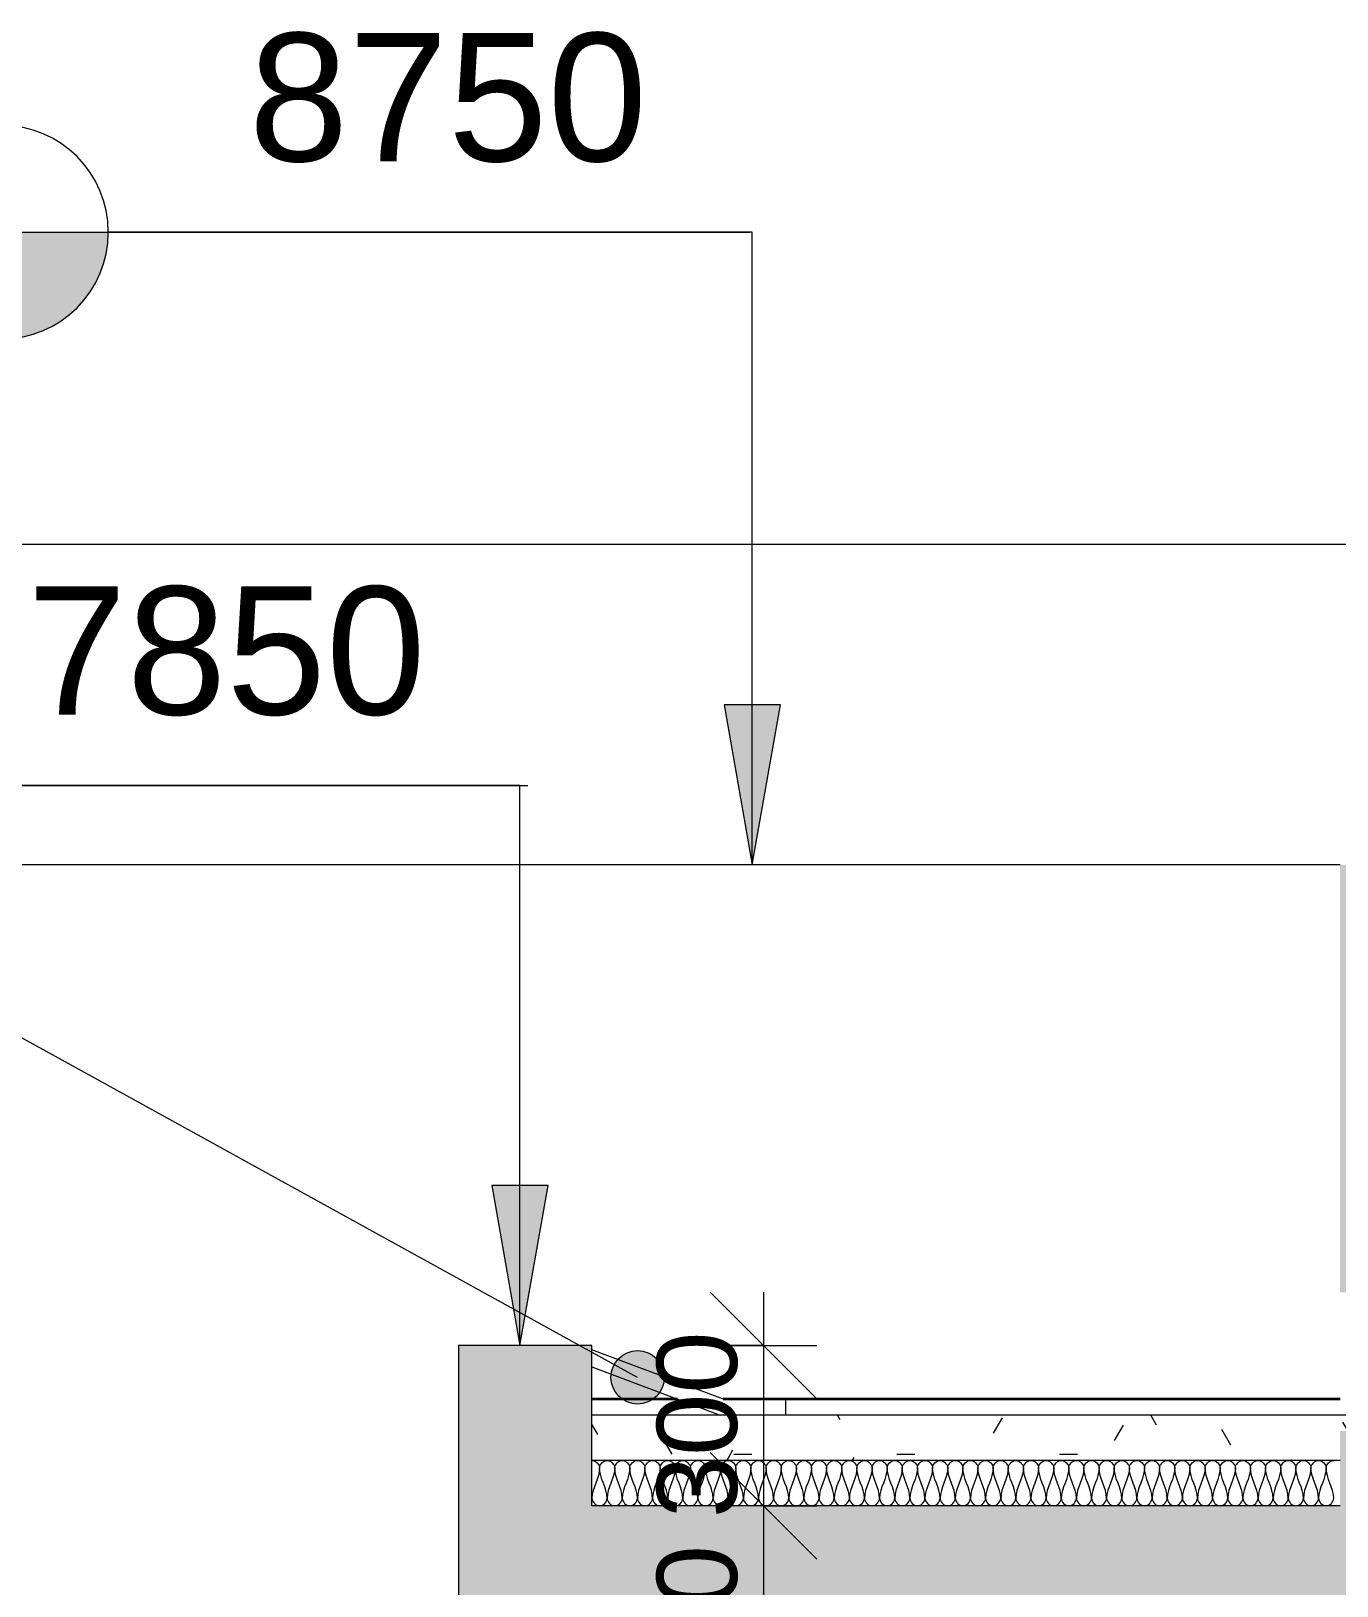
# Model space of a CAD drawing. Header units: millimetres. Extents: x -25665 to 25841, y -6376 to 15610.
# Drawn here: x -9478 to -7034, y 7400 to 10311 of the extents above; entities that cross this region are included whole.
import ezdxf

# ---------------------------------------------------------------- set-up
doc = ezdxf.new("R2010")
doc.units = ezdxf.units.MM
for name, color, linetype, lineweight in [('A-ANNO-DIMS', 211, 'Continuous', 9), ('A-ANNO-DIMS-100', 211, 'Continuous', 9), ('A-DETL', 90, 'Continuous', 9), ('A-DETL-GENF', 92, 'Continuous', 9), ('A-DETL-THIN', 151, 'Continuous', 9), ('A-FLOR', 192, 'Continuous', 9), ('A-FLOR-MCUT', 51, 'Continuous', 9), ('A-FLOR-PATT', 8, 'Continuous', 35), ('A-WALL', 113, 'Continuous', 9), ('G-ANNO-DIMS', 111, 'Continuous', 9), ('G-ANNO-TEXT', 231, 'Continuous', 9)]:
    doc.layers.add(name, color=color, linetype=linetype, lineweight=lineweight)
doc.styles.add('Arial_2', font='arial.ttf', dxfattribs={"height": 240})
doc.styles.add('Arial_4', font='arial.ttf', dxfattribs={"height": 150})
doc.dimstyles.new('100', dxfattribs={"dimscale": 304.8, "dimtxt": 153.03891, "dimasz": 0.656168, "dimexe": 0.328084, "dimexo": 0.0625, "dimgap": 0.016404, "dimtad": 1, "dimdec": 0, "dimzin": 0, "dimdsep": 46, "dimtxsty": 'Arial_4', "dimblk1": 'OBLIQUE', "dimblk2": 'OBLIQUE', "dimsah": 1, "dimcen": 0.09, "dimdle": 0.328084, "dimazin": 0, "dimtfac": 1, "dimtdec": 4, "dimtix": 1, "dimtmove": 0, "dimatfit": 3, "dimfxl": 0.328084, "dimfxlon": 1, "dimtvp": 1, "dimtolj": 1, "dimtzin": 0, "dimarcsym": 2})

# ---------------------------------------------------------------- blocks, each defined once
blk = doc.blocks.new('Spot Elevations - Standard-23738-Section - D')
at = {"layer": 'G-ANNO-DIMS'}
h = blk.add_hatch(color=256, dxfattribs=at)
edge = h.paths.add_edge_path()
edge.add_line((-4194.8, 9899.7), (-3994.8, 9899.7))
edge.add_arc((-4194.8, 9899.7), 200, 0, 90)
edge.add_line((-4194.8, 10099.7), (-4194.8, 9899.7))
h = blk.add_hatch(color=256, dxfattribs=at)
edge = h.paths.add_edge_path()
edge.add_line((-4194.8, 9899.7), (-4394.8, 9899.7))
edge.add_arc((-4194.8, 9899.7), 200, 180, 270)
edge.add_line((-4194.8, 9699.7), (-4194.8, 9899.7))
for p, q in [((-4194.8, 9599.7), (-4194.8, 10199.7)), ((-3894.8, 9899.7), (-5594.8, 9899.7))]:
    blk.add_line(p, q, dxfattribs=at)
blk.add_circle((-4194.8, 9899.7), 200, dxfattribs=at)
blk = doc.blocks.new('DIMBLOCK20-Section - D')
at = {"layer": 'A-ANNO-DIMS-100', "transparency": 16777216}
for p, q in [((-8107.1, 7850), (-8207.1, 7950)), ((-8107.1, 7950), (-8107.1, 7550)), ((-8207.1, 7850), (-8007.1, 7850)), ((-8107.1, 7850), (-8207.1, 7850)), ((-8107.1, 7850), (-8007.1, 7750)), ((-8107.1, 7550), (-8207.1, 7650)), ((-8007.1, 7550), (-8207.1, 7550)), ((-8107.1, 7550), (-8007.1, 7450)), ((-8107.1, 7550), (-8007.1, 7550))]:
    blk.add_line(p, q, dxfattribs=at)
at = {"layer": 'A-ANNO-DIMS-100', "color": 0, "transparency": 16777216, "insert": (-8306.8, 7526.9), "char_height": 150, "width": 415.324, "attachment_point": 1, "rotation": 90, "line_spacing_factor": 0.941778, "style": 'Arial_4'}
blk.add_mtext('300', dxfattribs=at)
blk = doc.blocks.new('_Oblique')
at = {"color": 0, "linetype": 'ByBlock', "lineweight": -2}
blk.add_line((-0.5, -0.5), (0.5, 0.5), dxfattribs=at)
blk = doc.blocks.new('DIMBLOCK21-Section - D')
at = {"layer": 'A-ANNO-DIMS-100', "transparency": 16777216}
for p, q in [((-8107.1, 7550), (-8207.1, 7650)), ((-8007.1, 7550), (-8207.1, 7550)), ((-8107.1, 7550), (-8107.1, 7050)), ((-8107.1, 7550), (-8007.1, 7450)), ((-8107.1, 7550), (-8007.1, 7550)), ((-8107.1, 7050), (-8207.1, 7150)), ((-8007.1, 7050), (-8207.1, 7050)), ((-8107.1, 7050), (-8007.1, 6950)), ((-8107.1, 7050), (-8007.1, 7050))]:
    blk.add_line(p, q, dxfattribs=at)
at = {"layer": 'A-ANNO-DIMS-100', "color": 0, "transparency": 16777216, "insert": (-8306.8, 7126.9), "char_height": 150, "width": 415.324, "attachment_point": 1, "rotation": 90, "line_spacing_factor": 0.941778, "style": 'Arial_4'}
blk.add_mtext('500', dxfattribs=at)

msp = doc.modelspace()

# ---------------------------------------------------------------- hatches: boundary and pattern name
at = {"layer": 'A-DETL-GENF'}
h = msp.add_hatch(color=253, dxfattribs=at)
h.paths.add_polyline_path([(4933.9, 7050), (5022.2, 7050), (5022.2, 8750), (4822.2, 8750), (4822.2, 7550), (-6827.8, 7550), (-6827.8, 7690), (-7027.8, 7690), (-7027.8, 7550), (-8428.1, 7550), (-8428.1, 7850), (-8678.1, 7850), (-8678.1, 7050), (-8428.1, 7050), (-8428.1, 7350), (4772.2, 7350), (4772.2, 7050)])
h.paths.add_polyline_path([(-7027.8, 7950), (-6827.8, 7950), (-6827.8, 8750), (-7027.8, 8750)])
at = {"layer": 'A-FLOR-PATT', "lineweight": 9}
h = msp.add_hatch(dxfattribs=at)
h.set_pattern_fill('FP_2', color=256, style=0, pattern_type=2)
h.set_pattern_definition([(90, (-2066.7, 4700), (-2000, 1e-13), [])])
h.paths.add_polyline_path([(-7027.8, 7720), (-2060.1, 7720), (-2060.1, 7750), (-8182.7, 7750), (-8178.6, 7748.5), (-8188.1, 7720), (-8178.6, 7720)])
h.paths.add_polyline_path([(-8188.1, 7720), (-8268.1, 7750), (-8428.1, 7750), (-8428.1, 7720)])
h = msp.add_hatch(dxfattribs=at)
h.set_pattern_fill('FP_3', color=256, style=0, pattern_type=2)
h.set_pattern_definition([(0, (-2066.66, 4700), (406.4, 101.6), [33.528, -271.272, 33.528, -271.272, -1625.6]), (0, (-2066.66, 4700), (406.4, 101.6), [-609.6, 33.528, -576.072, 33.528, -271.272, -711.2]), (0, (-2066.66, 4700), (406.4, 101.6), [-1524, 33.528, -169.672, 33.528, -474.472]), (120, (-1914.26, 4750.8), (-291.1882, 301.1527), [33.528, -271.272, 33.528, -271.272, -1625.6]), (120, (-1914.26, 4750.8), (-291.1882, 301.1527), [-609.6, 33.528, -576.072, 33.528, -271.272, -711.2]), (120, (-1914.26, 4750.8), (-291.1882, 301.1527), [-1524, 33.528, -169.672, 33.528, -474.472]), (240, (-1863.46, 4954), (-115.2118, -402.7527), [33.528, -271.272, 33.528, -271.272, -1625.6]), (240, (-1863.46, 4954), (-115.2118, -402.7527), [-609.6, 33.528, -576.072, 33.528, -271.272, -711.2]), (240, (-1863.46, 4954), (-115.2118, -402.7527), [-1524, 33.528, -169.672, 33.528, -474.472])])
h.paths.add_polyline_path([(-2060.1, 7635), (-2060.1, 7720), (-8428.1, 7720), (-8428.1, 7635), (-7027.8, 7635), (-7027.8, 7690), (-6827.8, 7690), (-6827.8, 7635), (-2174.5, 7635)])
at = {"layer": 'G-ANNO-DIMS'}
for points in [[(-8128, 8750), (-8075.1, 9050), (-8180.9, 9050)], [(-8562.9, 7850), (-8510, 8150), (-8615.8, 8150)]]:
    msp.add_hatch(color=256, dxfattribs=at).paths.add_polyline_path(points)
at = {"layer": 'G-ANNO-TEXT'}
h = msp.add_hatch(color=7, dxfattribs=at)
edge = h.paths.add_edge_path()
edge.add_arc((-8342.7, 7790.5), 50, 0, 360)

# ---------------------------------------------------------------- linework, layer by layer
at = {"layer": 'A-DETL'}
for points in [[(-8428.1, 7635), (-8421.4, 7635), (-8413.9, 7627.5), (-8413.9, 7620.8)], [(-8413.9, 7620.8), (-8413.9, 7627.5), (-8399.8, 7642.5), (-8385.6, 7627.5), (-8385.6, 7620.8)], [(-8385.6, 7620.8), (-8385.6, 7627.5), (-8371.4, 7642.5), (-8357.3, 7627.5), (-8357.3, 7620.8)], [(-8357.3, 7620.8), (-8357.3, 7627.5), (-8343.1, 7642.5), (-8328.9, 7627.5), (-8328.9, 7620.8)], [(-8328.9, 7620.8), (-8328.9, 7627.5), (-8314.8, 7642.5), (-8300.6, 7627.5), (-8300.6, 7620.8)], [(-8300.6, 7620.8), (-8300.6, 7627.5), (-8286.4, 7642.5), (-8272.3, 7627.5), (-8272.3, 7620.8)], [(-8272.3, 7620.8), (-8272.3, 7627.5), (-8258.1, 7642.5), (-8243.9, 7627.5), (-8243.9, 7620.8)], [(-8243.9, 7620.8), (-8243.9, 7627.5), (-8229.8, 7642.5), (-8215.6, 7627.5), (-8215.6, 7620.8)], [(-8215.6, 7620.8), (-8215.6, 7627.5), (-8201.4, 7642.5), (-8187.3, 7627.5), (-8187.3, 7620.8)], [(-8187.3, 7620.8), (-8187.3, 7627.5), (-8173.1, 7642.5), (-8158.9, 7627.5), (-8158.9, 7620.8)], [(-8158.9, 7620.8), (-8158.9, 7627.5), (-8144.8, 7642.5), (-8130.6, 7627.5), (-8130.6, 7620.8)], [(-8130.6, 7620.8), (-8130.6, 7627.5), (-8116.4, 7642.5), (-8102.3, 7627.5), (-8102.3, 7620.8)], [(-8102.3, 7620.8), (-8102.3, 7627.5), (-8088.1, 7642.5), (-8073.9, 7627.5), (-8073.9, 7620.8)], [(-8073.9, 7620.8), (-8073.9, 7627.5), (-8059.8, 7642.5), (-8045.6, 7627.5), (-8045.6, 7620.8)], [(-8045.6, 7620.8), (-8045.6, 7627.5), (-8031.4, 7642.5), (-8017.3, 7627.5), (-8017.3, 7620.8)], [(-8017.3, 7620.8), (-8017.3, 7627.5), (-8003.1, 7642.5), (-7988.9, 7627.5), (-7988.9, 7620.8)], [(-7988.9, 7620.8), (-7988.9, 7627.5), (-7974.8, 7642.5), (-7960.6, 7627.5), (-7960.6, 7620.8)], [(-7960.6, 7620.8), (-7960.6, 7627.5), (-7946.4, 7642.5), (-7932.3, 7627.5), (-7932.3, 7620.8)], [(-7932.3, 7620.8), (-7932.3, 7627.5), (-7918.1, 7642.5), (-7903.9, 7627.5), (-7903.9, 7620.8)], [(-7903.9, 7620.8), (-7903.9, 7627.5), (-7889.8, 7642.5), (-7875.6, 7627.5), (-7875.6, 7620.8)], [(-7875.6, 7620.8), (-7875.6, 7627.5), (-7861.4, 7642.5), (-7847.3, 7627.5), (-7847.3, 7620.8)], [(-7847.3, 7620.8), (-7847.3, 7627.5), (-7833.1, 7642.5), (-7818.9, 7627.5), (-7818.9, 7620.8)], [(-7818.9, 7620.8), (-7818.9, 7627.5), (-7804.8, 7642.5), (-7790.6, 7627.5), (-7790.6, 7620.8)], [(-7790.6, 7620.8), (-7790.6, 7627.5), (-7776.4, 7642.5), (-7762.3, 7627.5), (-7762.3, 7620.8)], [(-7762.3, 7620.8), (-7762.3, 7627.5), (-7748.1, 7642.5), (-7733.9, 7627.5), (-7733.9, 7620.8)], [(-7733.9, 7620.8), (-7733.9, 7627.5), (-7719.8, 7642.5), (-7705.6, 7627.5), (-7705.6, 7620.8)], [(-7705.6, 7620.8), (-7705.6, 7627.5), (-7691.4, 7642.5), (-7677.3, 7627.5), (-7677.3, 7620.8)], [(-7677.3, 7620.8), (-7677.3, 7627.5), (-7663.1, 7642.5), (-7648.9, 7627.5), (-7648.9, 7620.8)], [(-7648.9, 7620.8), (-7648.9, 7627.5), (-7634.8, 7642.5), (-7620.6, 7627.5), (-7620.6, 7620.8)], [(-7620.6, 7620.8), (-7620.6, 7627.5), (-7606.4, 7642.5), (-7592.3, 7627.5), (-7592.3, 7620.8)], [(-7592.3, 7620.8), (-7592.3, 7627.5), (-7578.1, 7642.5), (-7563.9, 7627.5), (-7563.9, 7620.8)], [(-7563.9, 7620.8), (-7563.9, 7627.5), (-7549.8, 7642.5), (-7535.6, 7627.5), (-7535.6, 7620.8)], [(-7535.6, 7620.8), (-7535.6, 7627.5), (-7521.4, 7642.5), (-7507.3, 7627.5), (-7507.3, 7620.8)], [(-7507.3, 7620.8), (-7507.3, 7627.5), (-7493.1, 7642.5), (-7478.9, 7627.5), (-7478.9, 7620.8)], [(-7478.9, 7620.8), (-7478.9, 7627.5), (-7464.8, 7642.5), (-7450.6, 7627.5), (-7450.6, 7620.8)], [(-7450.6, 7620.8), (-7450.6, 7627.5), (-7436.4, 7642.5), (-7422.3, 7627.5), (-7422.3, 7620.8)], [(-7422.3, 7620.8), (-7422.3, 7627.5), (-7408.1, 7642.5), (-7393.9, 7627.5), (-7393.9, 7620.8)], [(-7393.9, 7620.8), (-7393.9, 7627.5), (-7379.8, 7642.5), (-7365.6, 7627.5), (-7365.6, 7620.8)], [(-7365.6, 7620.8), (-7365.6, 7627.5), (-7351.4, 7642.5), (-7337.3, 7627.5), (-7337.3, 7620.8)], [(-7337.3, 7620.8), (-7337.3, 7627.5), (-7323.1, 7642.5), (-7308.9, 7627.5), (-7308.9, 7620.8)], [(-7308.9, 7620.8), (-7308.9, 7627.5), (-7294.8, 7642.5), (-7280.6, 7627.5), (-7280.6, 7620.8)], [(-7280.6, 7620.8), (-7280.6, 7627.5), (-7266.4, 7642.5), (-7252.3, 7627.5), (-7252.3, 7620.8)], [(-7252.3, 7620.8), (-7252.3, 7627.5), (-7238.1, 7642.5), (-7223.9, 7627.5), (-7223.9, 7620.8)], [(-7223.9, 7620.8), (-7223.9, 7627.5), (-7209.8, 7642.5), (-7195.6, 7627.5), (-7195.6, 7620.8)], [(-7195.6, 7620.8), (-7195.6, 7627.5), (-7181.4, 7642.5), (-7167.3, 7627.5), (-7167.3, 7620.8)], [(-7167.3, 7620.8), (-7167.3, 7627.5), (-7153.1, 7642.5), (-7138.9, 7627.5), (-7138.9, 7620.8)], [(-7138.9, 7620.8), (-7138.9, 7627.5), (-7124.8, 7642.5), (-7110.6, 7627.5), (-7110.6, 7620.8)], [(-7110.6, 7620.8), (-7110.6, 7627.5), (-7096.4, 7642.5), (-7082.3, 7627.5), (-7082.3, 7620.8)], [(-7082.3, 7620.8), (-7082.3, 7627.5), (-7068.1, 7642.5), (-7053.9, 7627.5), (-7053.9, 7620.8)], [(-7053.9, 7620.8), (-7053.9, 7627.5), (-7046.5, 7635), (-7039.8, 7635)], [(-8413.9, 7620.8), (-8413.9, 7601.4), (-8428.1, 7583.6), (-8428.1, 7564.2)], [(-8399.8, 7564.2), (-8399.8, 7583.6), (-8413.9, 7601.4), (-8413.9, 7620.8)], [(-8385.6, 7620.8), (-8385.6, 7601.4), (-8399.8, 7583.6), (-8399.8, 7564.2)], [(-8371.4, 7564.2), (-8371.4, 7583.6), (-8385.6, 7601.4), (-8385.6, 7620.8)], [(-8357.3, 7620.8), (-8357.3, 7601.4), (-8371.4, 7583.6), (-8371.4, 7564.2)], [(-8343.1, 7564.2), (-8343.1, 7583.6), (-8357.3, 7601.4), (-8357.3, 7620.8)], [(-8328.9, 7620.8), (-8328.9, 7601.4), (-8343.1, 7583.6), (-8343.1, 7564.2)], [(-8314.8, 7564.2), (-8314.8, 7583.6), (-8328.9, 7601.4), (-8328.9, 7620.8)], [(-8300.6, 7620.8), (-8300.6, 7601.4), (-8314.8, 7583.6), (-8314.8, 7564.2)], [(-8286.4, 7564.2), (-8286.4, 7583.6), (-8300.6, 7601.4), (-8300.6, 7620.8)], [(-8272.3, 7620.8), (-8272.3, 7601.4), (-8286.4, 7583.6), (-8286.4, 7564.2)], [(-8258.1, 7564.2), (-8258.1, 7583.6), (-8272.3, 7601.4), (-8272.3, 7620.8)], [(-8243.9, 7620.8), (-8243.9, 7601.4), (-8258.1, 7583.6), (-8258.1, 7564.2)], [(-8229.8, 7564.2), (-8229.8, 7583.6), (-8243.9, 7601.4), (-8243.9, 7620.8)], [(-8215.6, 7620.8), (-8215.6, 7601.4), (-8229.8, 7583.6), (-8229.8, 7564.2)], [(-8201.4, 7564.2), (-8201.4, 7583.6), (-8215.6, 7601.4), (-8215.6, 7620.8)], [(-8187.3, 7620.8), (-8187.3, 7601.4), (-8201.4, 7583.6), (-8201.4, 7564.2)], [(-8173.1, 7564.2), (-8173.1, 7583.6), (-8187.3, 7601.4), (-8187.3, 7620.8)], [(-8158.9, 7620.8), (-8158.9, 7601.4), (-8173.1, 7583.6), (-8173.1, 7564.2)], [(-8144.8, 7564.2), (-8144.8, 7583.6), (-8158.9, 7601.4), (-8158.9, 7620.8)], [(-8130.6, 7620.8), (-8130.6, 7601.4), (-8144.8, 7583.6), (-8144.8, 7564.2)], [(-8116.4, 7564.2), (-8116.4, 7583.6), (-8130.6, 7601.4), (-8130.6, 7620.8)], [(-8102.3, 7620.8), (-8102.3, 7601.4), (-8116.4, 7583.6), (-8116.4, 7564.2)], [(-8088.1, 7564.2), (-8088.1, 7583.6), (-8102.3, 7601.4), (-8102.3, 7620.8)], [(-8073.9, 7620.8), (-8073.9, 7601.4), (-8088.1, 7583.6), (-8088.1, 7564.2)], [(-8059.8, 7564.2), (-8059.8, 7583.6), (-8073.9, 7601.4), (-8073.9, 7620.8)], [(-8045.6, 7620.8), (-8045.6, 7601.4), (-8059.8, 7583.6), (-8059.8, 7564.2)], [(-8031.4, 7564.2), (-8031.4, 7583.6), (-8045.6, 7601.4), (-8045.6, 7620.8)], [(-8017.3, 7620.8), (-8017.3, 7601.4), (-8031.4, 7583.6), (-8031.4, 7564.2)], [(-8003.1, 7564.2), (-8003.1, 7583.6), (-8017.3, 7601.4), (-8017.3, 7620.8)], [(-7988.9, 7620.8), (-7988.9, 7601.4), (-8003.1, 7583.6), (-8003.1, 7564.2)], [(-7974.8, 7564.2), (-7974.8, 7583.6), (-7988.9, 7601.4), (-7988.9, 7620.8)], [(-7960.6, 7620.8), (-7960.6, 7601.4), (-7974.8, 7583.6), (-7974.8, 7564.2)], [(-7946.4, 7564.2), (-7946.4, 7583.6), (-7960.6, 7601.4), (-7960.6, 7620.8)], [(-7932.3, 7620.8), (-7932.3, 7601.4), (-7946.4, 7583.6), (-7946.4, 7564.2)], [(-7918.1, 7564.2), (-7918.1, 7583.6), (-7932.3, 7601.4), (-7932.3, 7620.8)], [(-7903.9, 7620.8), (-7903.9, 7601.4), (-7918.1, 7583.6), (-7918.1, 7564.2)], [(-7889.8, 7564.2), (-7889.8, 7583.6), (-7903.9, 7601.4), (-7903.9, 7620.8)], [(-7875.6, 7620.8), (-7875.6, 7601.4), (-7889.8, 7583.6), (-7889.8, 7564.2)], [(-7861.4, 7564.2), (-7861.4, 7583.6), (-7875.6, 7601.4), (-7875.6, 7620.8)], [(-7847.3, 7620.8), (-7847.3, 7601.4), (-7861.4, 7583.6), (-7861.4, 7564.2)], [(-7833.1, 7564.2), (-7833.1, 7583.6), (-7847.3, 7601.4), (-7847.3, 7620.8)], [(-7818.9, 7620.8), (-7818.9, 7601.4), (-7833.1, 7583.6), (-7833.1, 7564.2)], [(-7804.8, 7564.2), (-7804.8, 7583.6), (-7818.9, 7601.4), (-7818.9, 7620.8)], [(-7790.6, 7620.8), (-7790.6, 7601.4), (-7804.8, 7583.6), (-7804.8, 7564.2)], [(-7776.4, 7564.2), (-7776.4, 7583.6), (-7790.6, 7601.4), (-7790.6, 7620.8)], [(-7762.3, 7620.8), (-7762.3, 7601.4), (-7776.4, 7583.6), (-7776.4, 7564.2)], [(-7748.1, 7564.2), (-7748.1, 7583.6), (-7762.3, 7601.4), (-7762.3, 7620.8)], [(-7733.9, 7620.8), (-7733.9, 7601.4), (-7748.1, 7583.6), (-7748.1, 7564.2)], [(-7719.8, 7564.2), (-7719.8, 7583.6), (-7733.9, 7601.4), (-7733.9, 7620.8)], [(-7705.6, 7620.8), (-7705.6, 7601.4), (-7719.8, 7583.6), (-7719.8, 7564.2)], [(-7691.4, 7564.2), (-7691.4, 7583.6), (-7705.6, 7601.4), (-7705.6, 7620.8)], [(-7677.3, 7620.8), (-7677.3, 7601.4), (-7691.4, 7583.6), (-7691.4, 7564.2)], [(-7663.1, 7564.2), (-7663.1, 7583.6), (-7677.3, 7601.4), (-7677.3, 7620.8)], [(-7648.9, 7620.8), (-7648.9, 7601.4), (-7663.1, 7583.6), (-7663.1, 7564.2)], [(-7634.8, 7564.2), (-7634.8, 7583.6), (-7648.9, 7601.4), (-7648.9, 7620.8)], [(-7620.6, 7620.8), (-7620.6, 7601.4), (-7634.8, 7583.6), (-7634.8, 7564.2)], [(-7606.4, 7564.2), (-7606.4, 7583.6), (-7620.6, 7601.4), (-7620.6, 7620.8)], [(-7592.3, 7620.8), (-7592.3, 7601.4), (-7606.4, 7583.6), (-7606.4, 7564.2)], [(-7578.1, 7564.2), (-7578.1, 7583.6), (-7592.3, 7601.4), (-7592.3, 7620.8)], [(-7563.9, 7620.8), (-7563.9, 7601.4), (-7578.1, 7583.6), (-7578.1, 7564.2)], [(-7549.8, 7564.2), (-7549.8, 7583.6), (-7563.9, 7601.4), (-7563.9, 7620.8)], [(-7535.6, 7620.8), (-7535.6, 7601.4), (-7549.8, 7583.6), (-7549.8, 7564.2)], [(-7521.4, 7564.2), (-7521.4, 7583.6), (-7535.6, 7601.4), (-7535.6, 7620.8)], [(-7507.3, 7620.8), (-7507.3, 7601.4), (-7521.4, 7583.6), (-7521.4, 7564.2)], [(-7493.1, 7564.2), (-7493.1, 7583.6), (-7507.3, 7601.4), (-7507.3, 7620.8)], [(-7478.9, 7620.8), (-7478.9, 7601.4), (-7493.1, 7583.6), (-7493.1, 7564.2)], [(-7464.8, 7564.2), (-7464.8, 7583.6), (-7478.9, 7601.4), (-7478.9, 7620.8)], [(-7450.6, 7620.8), (-7450.6, 7601.4), (-7464.8, 7583.6), (-7464.8, 7564.2)], [(-7436.4, 7564.2), (-7436.4, 7583.6), (-7450.6, 7601.4), (-7450.6, 7620.8)], [(-7422.3, 7620.8), (-7422.3, 7601.4), (-7436.4, 7583.6), (-7436.4, 7564.2)], [(-7408.1, 7564.2), (-7408.1, 7583.6), (-7422.3, 7601.4), (-7422.3, 7620.8)], [(-7393.9, 7620.8), (-7393.9, 7601.4), (-7408.1, 7583.6), (-7408.1, 7564.2)], [(-7379.8, 7564.2), (-7379.8, 7583.6), (-7393.9, 7601.4), (-7393.9, 7620.8)], [(-7365.6, 7620.8), (-7365.6, 7601.4), (-7379.8, 7583.6), (-7379.8, 7564.2)], [(-7351.4, 7564.2), (-7351.4, 7583.6), (-7365.6, 7601.4), (-7365.6, 7620.8)], [(-7337.3, 7620.8), (-7337.3, 7601.4), (-7351.4, 7583.6), (-7351.4, 7564.2)], [(-7323.1, 7564.2), (-7323.1, 7583.6), (-7337.3, 7601.4), (-7337.3, 7620.8)], [(-7308.9, 7620.8), (-7308.9, 7601.4), (-7323.1, 7583.6), (-7323.1, 7564.2)], [(-7294.8, 7564.2), (-7294.8, 7583.6), (-7308.9, 7601.4), (-7308.9, 7620.8)], [(-7280.6, 7620.8), (-7280.6, 7601.4), (-7294.8, 7583.6), (-7294.8, 7564.2)], [(-7266.4, 7564.2), (-7266.4, 7583.6), (-7280.6, 7601.4), (-7280.6, 7620.8)], [(-7252.3, 7620.8), (-7252.3, 7601.4), (-7266.4, 7583.6), (-7266.4, 7564.2)], [(-7238.1, 7564.2), (-7238.1, 7583.6), (-7252.3, 7601.4), (-7252.3, 7620.8)], [(-7223.9, 7620.8), (-7223.9, 7601.4), (-7238.1, 7583.6), (-7238.1, 7564.2)], [(-7209.8, 7564.2), (-7209.8, 7583.6), (-7223.9, 7601.4), (-7223.9, 7620.8)], [(-7195.6, 7620.8), (-7195.6, 7601.4), (-7209.8, 7583.6), (-7209.8, 7564.2)], [(-7181.4, 7564.2), (-7181.4, 7583.6), (-7195.6, 7601.4), (-7195.6, 7620.8)], [(-7167.3, 7620.8), (-7167.3, 7601.4), (-7181.4, 7583.6), (-7181.4, 7564.2)], [(-7153.1, 7564.2), (-7153.1, 7583.6), (-7167.3, 7601.4), (-7167.3, 7620.8)], [(-7138.9, 7620.8), (-7138.9, 7601.4), (-7153.1, 7583.6), (-7153.1, 7564.2)], [(-7124.8, 7564.2), (-7124.8, 7583.6), (-7138.9, 7601.4), (-7138.9, 7620.8)], [(-7110.6, 7620.8), (-7110.6, 7601.4), (-7124.8, 7583.6), (-7124.8, 7564.2)], [(-7096.4, 7564.2), (-7096.4, 7583.6), (-7110.6, 7601.4), (-7110.6, 7620.8)], [(-7082.3, 7620.8), (-7082.3, 7601.4), (-7096.4, 7583.6), (-7096.4, 7564.2)], [(-7068.1, 7564.2), (-7068.1, 7583.6), (-7082.3, 7601.4), (-7082.3, 7620.8)], [(-7053.9, 7620.8), (-7053.9, 7601.4), (-7068.1, 7583.6), (-7068.1, 7564.2)], [(-7039.8, 7564.2), (-7039.8, 7583.6), (-7053.9, 7601.4), (-7053.9, 7620.8)], [(-8428.1, 7564.2), (-8428.1, 7557.5), (-8413.9, 7542.5), (-8399.8, 7557.5), (-8399.8, 7564.2)], [(-8399.8, 7564.2), (-8399.8, 7557.5), (-8385.6, 7542.5), (-8371.4, 7557.5), (-8371.4, 7564.2)], [(-8371.4, 7564.2), (-8371.4, 7557.5), (-8357.3, 7542.5), (-8343.1, 7557.5), (-8343.1, 7564.2)], [(-8343.1, 7564.2), (-8343.1, 7557.5), (-8328.9, 7542.5), (-8314.8, 7557.5), (-8314.8, 7564.2)], [(-8314.8, 7564.2), (-8314.8, 7557.5), (-8300.6, 7542.5), (-8286.4, 7557.5), (-8286.4, 7564.2)], [(-8286.4, 7564.2), (-8286.4, 7557.5), (-8272.3, 7542.5), (-8258.1, 7557.5), (-8258.1, 7564.2)], [(-8258.1, 7564.2), (-8258.1, 7557.5), (-8243.9, 7542.5), (-8229.8, 7557.5), (-8229.8, 7564.2)], [(-8229.8, 7564.2), (-8229.8, 7557.5), (-8215.6, 7542.5), (-8201.4, 7557.5), (-8201.4, 7564.2)], [(-8201.4, 7564.2), (-8201.4, 7557.5), (-8187.3, 7542.5), (-8173.1, 7557.5), (-8173.1, 7564.2)], [(-8173.1, 7564.2), (-8173.1, 7557.5), (-8158.9, 7542.5), (-8144.8, 7557.5), (-8144.8, 7564.2)], [(-8144.8, 7564.2), (-8144.8, 7557.5), (-8130.6, 7542.5), (-8116.4, 7557.5), (-8116.4, 7564.2)], [(-8116.4, 7564.2), (-8116.4, 7557.5), (-8102.3, 7542.5), (-8088.1, 7557.5), (-8088.1, 7564.2)], [(-8088.1, 7564.2), (-8088.1, 7557.5), (-8073.9, 7542.5), (-8059.8, 7557.5), (-8059.8, 7564.2)], [(-8059.8, 7564.2), (-8059.8, 7557.5), (-8045.6, 7542.5), (-8031.4, 7557.5), (-8031.4, 7564.2)], [(-8031.4, 7564.2), (-8031.4, 7557.5), (-8017.3, 7542.5), (-8003.1, 7557.5), (-8003.1, 7564.2)], [(-8003.1, 7564.2), (-8003.1, 7557.5), (-7988.9, 7542.5), (-7974.8, 7557.5), (-7974.8, 7564.2)], [(-7974.8, 7564.2), (-7974.8, 7557.5), (-7960.6, 7542.5), (-7946.4, 7557.5), (-7946.4, 7564.2)], [(-7946.4, 7564.2), (-7946.4, 7557.5), (-7932.3, 7542.5), (-7918.1, 7557.5), (-7918.1, 7564.2)], [(-7918.1, 7564.2), (-7918.1, 7557.5), (-7903.9, 7542.5), (-7889.8, 7557.5), (-7889.8, 7564.2)], [(-7889.8, 7564.2), (-7889.8, 7557.5), (-7875.6, 7542.5), (-7861.4, 7557.5), (-7861.4, 7564.2)], [(-7861.4, 7564.2), (-7861.4, 7557.5), (-7847.3, 7542.5), (-7833.1, 7557.5), (-7833.1, 7564.2)], [(-7833.1, 7564.2), (-7833.1, 7557.5), (-7818.9, 7542.5), (-7804.8, 7557.5), (-7804.8, 7564.2)], [(-7804.8, 7564.2), (-7804.8, 7557.5), (-7790.6, 7542.5), (-7776.4, 7557.5), (-7776.4, 7564.2)], [(-7776.4, 7564.2), (-7776.4, 7557.5), (-7762.3, 7542.5), (-7748.1, 7557.5), (-7748.1, 7564.2)], [(-7748.1, 7564.2), (-7748.1, 7557.5), (-7733.9, 7542.5), (-7719.8, 7557.5), (-7719.8, 7564.2)], [(-7719.8, 7564.2), (-7719.8, 7557.5), (-7705.6, 7542.5), (-7691.4, 7557.5), (-7691.4, 7564.2)], [(-7691.4, 7564.2), (-7691.4, 7557.5), (-7677.3, 7542.5), (-7663.1, 7557.5), (-7663.1, 7564.2)], [(-7663.1, 7564.2), (-7663.1, 7557.5), (-7648.9, 7542.5), (-7634.8, 7557.5), (-7634.8, 7564.2)], [(-7634.8, 7564.2), (-7634.8, 7557.5), (-7620.6, 7542.5), (-7606.4, 7557.5), (-7606.4, 7564.2)], [(-7606.4, 7564.2), (-7606.4, 7557.5), (-7592.3, 7542.5), (-7578.1, 7557.5), (-7578.1, 7564.2)], [(-7578.1, 7564.2), (-7578.1, 7557.5), (-7563.9, 7542.5), (-7549.8, 7557.5), (-7549.8, 7564.2)], [(-7549.8, 7564.2), (-7549.8, 7557.5), (-7535.6, 7542.5), (-7521.4, 7557.5), (-7521.4, 7564.2)], [(-7521.4, 7564.2), (-7521.4, 7557.5), (-7507.3, 7542.5), (-7493.1, 7557.5), (-7493.1, 7564.2)], [(-7493.1, 7564.2), (-7493.1, 7557.5), (-7478.9, 7542.5), (-7464.8, 7557.5), (-7464.8, 7564.2)], [(-7464.8, 7564.2), (-7464.8, 7557.5), (-7450.6, 7542.5), (-7436.4, 7557.5), (-7436.4, 7564.2)], [(-7436.4, 7564.2), (-7436.4, 7557.5), (-7422.3, 7542.5), (-7408.1, 7557.5), (-7408.1, 7564.2)], [(-7408.1, 7564.2), (-7408.1, 7557.5), (-7393.9, 7542.5), (-7379.8, 7557.5), (-7379.8, 7564.2)], [(-7379.8, 7564.2), (-7379.8, 7557.5), (-7365.6, 7542.5), (-7351.4, 7557.5), (-7351.4, 7564.2)], [(-7351.4, 7564.2), (-7351.4, 7557.5), (-7337.3, 7542.5), (-7323.1, 7557.5), (-7323.1, 7564.2)], [(-7323.1, 7564.2), (-7323.1, 7557.5), (-7308.9, 7542.5), (-7294.8, 7557.5), (-7294.8, 7564.2)], [(-7294.8, 7564.2), (-7294.8, 7557.5), (-7280.6, 7542.5), (-7266.4, 7557.5), (-7266.4, 7564.2)], [(-7266.4, 7564.2), (-7266.4, 7557.5), (-7252.3, 7542.5), (-7238.1, 7557.5), (-7238.1, 7564.2)], [(-7238.1, 7564.2), (-7238.1, 7557.5), (-7223.9, 7542.5), (-7209.8, 7557.5), (-7209.8, 7564.2)], [(-7209.8, 7564.2), (-7209.8, 7557.5), (-7195.6, 7542.5), (-7181.4, 7557.5), (-7181.4, 7564.2)], [(-7181.4, 7564.2), (-7181.4, 7557.5), (-7167.3, 7542.5), (-7153.1, 7557.5), (-7153.1, 7564.2)], [(-7153.1, 7564.2), (-7153.1, 7557.5), (-7138.9, 7542.5), (-7124.8, 7557.5), (-7124.8, 7564.2)], [(-7124.8, 7564.2), (-7124.8, 7557.5), (-7110.6, 7542.5), (-7096.4, 7557.5), (-7096.4, 7564.2)], [(-7096.4, 7564.2), (-7096.4, 7557.5), (-7082.3, 7542.5), (-7068.1, 7557.5), (-7068.1, 7564.2)], [(-7068.1, 7564.2), (-7068.1, 7557.5), (-7053.9, 7542.5), (-7039.8, 7557.5), (-7039.8, 7564.2)]]:
    msp.add_open_spline(points, degree=3, dxfattribs=at)
at = {"layer": 'A-DETL-THIN'}
for p, q in [((-8428.1, 7850), (-8678.1, 7850)), ((-8678.1, 7850), (-8678.1, 7050)), ((-8428.1, 7550), (-8428.1, 7850)), ((-8178.6, 7748.5), (-8428.1, 7842)), ((-8428.1, 7810), (-8188.1, 7720)), ((-7027.8, 7550), (-8428.1, 7550))]:
    msp.add_line(p, q, dxfattribs=at)
at = {"layer": 'A-FLOR', "lineweight": 35}
for p, q in [((-8428.1, 7750), (-8268.1, 7750)), ((-8182.7, 7750), (-7027.8, 7750))]:
    msp.add_line(p, q, dxfattribs=at)
at = {"layer": 'A-FLOR-MCUT'}
for p, q in [((4582.2, 7720), (-8428.1, 7720)), ((-7027.8, 7635), (-8428.1, 7635))]:
    msp.add_line(p, q, dxfattribs=at)
at = {"layer": 'A-WALL'}
for p, q in [((5037.2, 9350), (-11212.8, 9350)), ((-7027.8, 8750), (-10012.8, 8750))]:
    msp.add_line(p, q, dxfattribs=at)
at = {"layer": 'G-ANNO-DIMS'}
for p, q in [((-8128, 9934.9), (-9333.4, 9934.9)), ((-8128, 8750), (-8128, 9934.9)), ((-8075.1, 9050), (-8180.9, 9050)), ((-8180.9, 9050), (-8128, 8750)), ((-8128, 8750), (-8075.1, 9050)), ((-8562.9, 8898.6), (-9748.1, 8898.6)), ((-8562.9, 7850), (-8562.9, 8898.6)), ((-8510, 8150), (-8615.8, 8150)), ((-8615.8, 8150), (-8562.9, 7850)), ((-8562.9, 7850), (-8510, 8150))]:
    msp.add_line(p, q, dxfattribs=at)
at = {"layer": 'G-ANNO-TEXT', "color": 7}
msp.add_line((-8342.7, 7790.5), (-11966.9, 9789.1), dxfattribs=at)
msp.add_circle((-8342.7, 7790.5), 50, dxfattribs=at)

# ---------------------------------------------------------------- block references
at = {"layer": 'G-ANNO-DIMS', "extrusion": (0, 0, -1)}
for p in [(13728.2, 35.1), (14142.9, -1001.1)]:
    msp.add_blockref('Spot Elevations - Standard-23738-Section - D', p, dxfattribs=at)

# ---------------------------------------------------------------- texts
at = {"layer": 'G-ANNO-DIMS', "char_height": 240, "width": 893.244, "attachment_point": 1, "line_spacing_factor": 0.941778, "style": 'Arial_2'}
for s, insert in [('8750', (-9070.6, 10307.7)), ('7850', (-9485.3, 9271.5))]:
    msp.add_mtext(s, dxfattribs=dict(at, insert=insert))

# ---------------------------------------------------------------- dimensions: what is measured, and where the dimension line sits
at = {"layer": 'A-ANNO-DIMS'}
for base, p1, p2, override, picture, middle in [((-8107.1, 7550), (-8207.1, 7850), (-8007.1, 7550), {"dimpost": '<>', "dimfxl": 360.555128}, 'DIMBLOCK20-Section - D', (-8188.7, 7700)), ((-8107.1, 7050), (-8007.1, 7550), (-8007.1, 7050), {"dimpost": '<>', "dimfxl": 500}, 'DIMBLOCK21-Section - D', (-8188.7, 7300))]:
    dim = msp.add_linear_dim(base=base, p1=p1, p2=p2, angle=90, dimstyle='100', override=override, dxfattribs=at)
    dim.commit()
    dim.dimension.update_dxf_attribs({"geometry": picture, "text_midpoint": middle})

doc.saveas('drawing.dxf')
